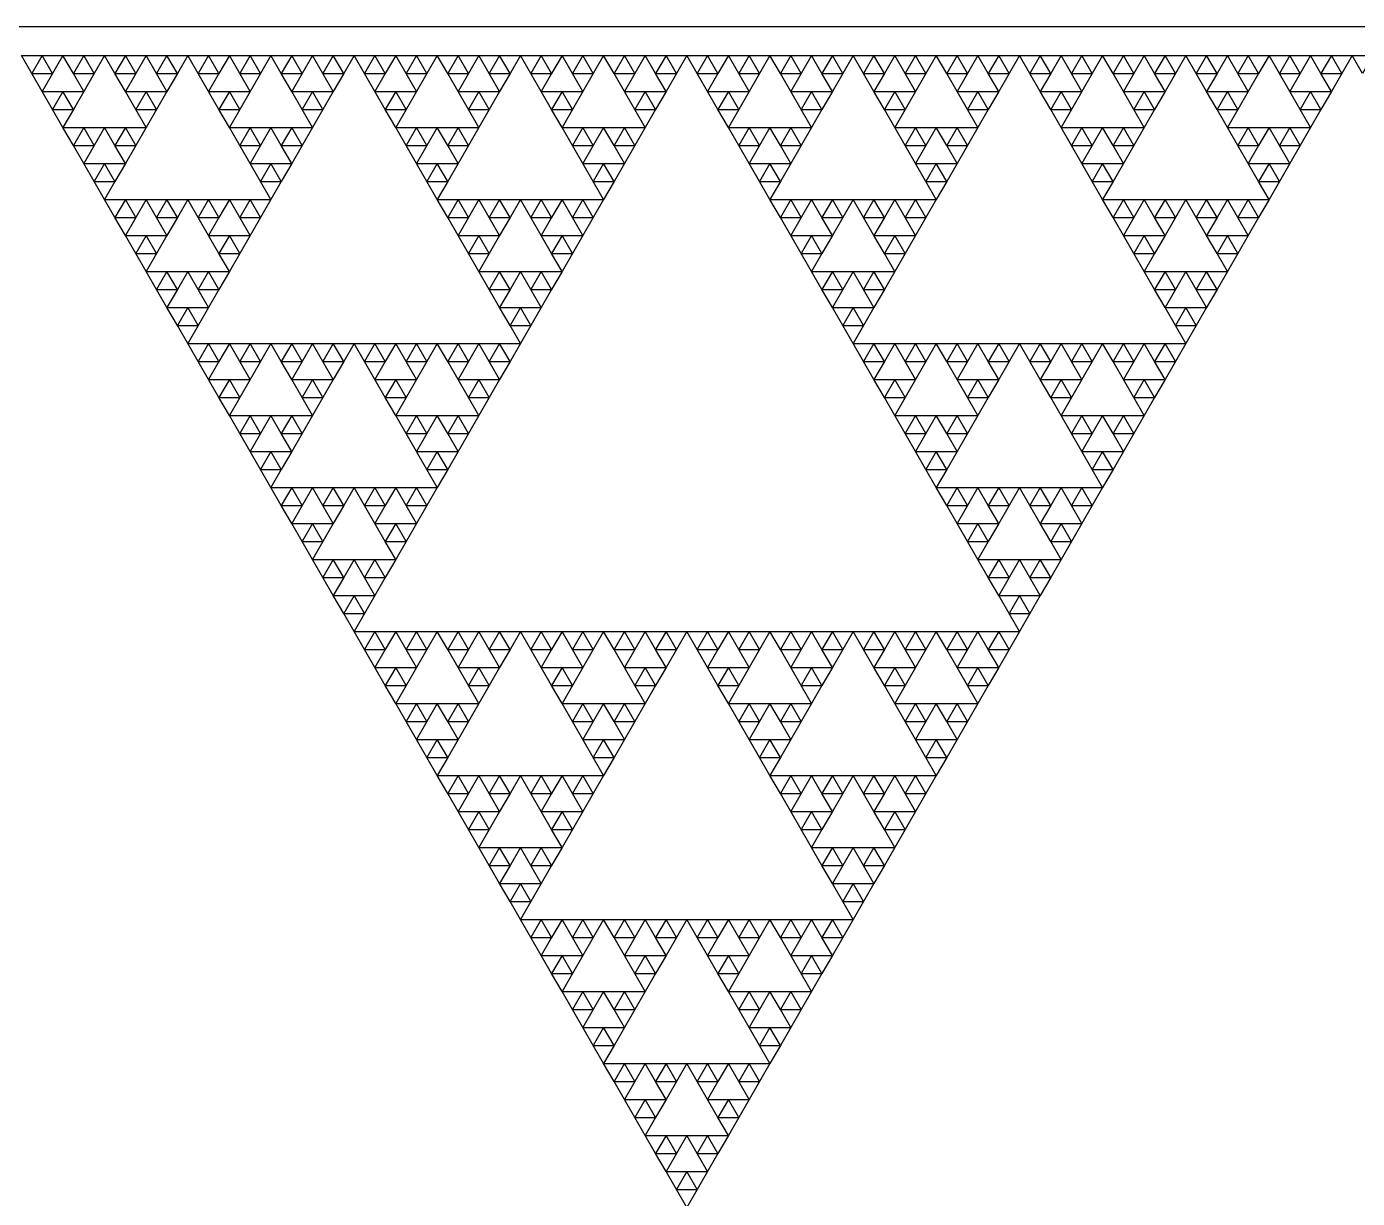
# Model space of a CAD drawing. Extents: x 0 to 1120, y 627 to 1597.
# Drawn here: x 837.9 to 976.6, y 1474.8 to 1597 of the extents above; entities that cross this region are included whole.
import ezdxf

# ---------------------------------------------------------------- set-up
doc = ezdxf.new("R2010")
doc.units = 0
doc.layers.get('0').update_dxf_attribs({"linetype": 'CONTINUOUS'})

msp = doc.modelspace()

# ---------------------------------------------------------------- linework, layer by layer
at = {"color": 1}
msp.add_lwpolyline([(0, 1597), (1120, 1597), (560, 627.052)], close=True, dxfattribs=at)
at = {"color": 3}
for points in [[(837.402, 1594), (839.569, 1594), (838.486, 1592.123)], [(839.569, 1594), (841.736, 1594), (840.653, 1592.123)], [(841.736, 1594), (843.904, 1594), (842.82, 1592.123)], [(843.904, 1594), (846.071, 1594), (844.987, 1592.123)], [(846.071, 1594), (848.238, 1594), (847.154, 1592.123)], [(848.238, 1594), (850.405, 1594), (849.322, 1592.123)], [(850.405, 1594), (852.572, 1594), (851.489, 1592.123)], [(852.572, 1594), (854.74, 1594), (853.656, 1592.123)], [(854.74, 1594), (856.907, 1594), (855.823, 1592.123)], [(856.907, 1594), (859.074, 1594), (857.99, 1592.123)], [(859.074, 1594), (861.241, 1594), (860.158, 1592.123)], [(861.241, 1594), (863.408, 1594), (862.325, 1592.123)], [(863.408, 1594), (865.576, 1594), (864.492, 1592.123)], [(865.576, 1594), (867.743, 1594), (866.659, 1592.123)], [(867.743, 1594), (869.91, 1594), (868.826, 1592.123)], [(869.91, 1594), (872.077, 1594), (870.994, 1592.123)], [(872.077, 1594), (874.244, 1594), (873.161, 1592.123)], [(874.244, 1594), (876.412, 1594), (875.328, 1592.123)], [(876.412, 1594), (878.579, 1594), (877.495, 1592.123)], [(878.579, 1594), (880.746, 1594), (879.662, 1592.123)], [(880.746, 1594), (882.913, 1594), (881.83, 1592.123)], [(882.913, 1594), (885.08, 1594), (883.997, 1592.123)], [(885.08, 1594), (887.248, 1594), (886.164, 1592.123)], [(887.248, 1594), (889.415, 1594), (888.331, 1592.123)], [(889.415, 1594), (891.582, 1594), (890.498, 1592.123)], [(891.582, 1594), (893.749, 1594), (892.666, 1592.123)], [(893.749, 1594), (895.916, 1594), (894.833, 1592.123)], [(895.916, 1594), (898.084, 1594), (897, 1592.123)], [(898.084, 1594), (900.251, 1594), (899.167, 1592.123)], [(900.251, 1594), (902.418, 1594), (901.334, 1592.123)], [(902.418, 1594), (904.585, 1594), (903.502, 1592.123)], [(904.585, 1594), (906.752, 1594), (905.669, 1592.123)], [(906.752, 1594), (908.92, 1594), (907.836, 1592.123)], [(908.92, 1594), (911.087, 1594), (910.003, 1592.123)], [(911.087, 1594), (913.254, 1594), (912.17, 1592.123)], [(913.254, 1594), (915.421, 1594), (914.338, 1592.123)], [(915.421, 1594), (917.588, 1594), (916.505, 1592.123)], [(917.588, 1594), (919.756, 1594), (918.672, 1592.123)], [(919.756, 1594), (921.923, 1594), (920.839, 1592.123)], [(921.923, 1594), (924.09, 1594), (923.006, 1592.123)], [(924.09, 1594), (926.257, 1594), (925.174, 1592.123)], [(926.257, 1594), (928.424, 1594), (927.341, 1592.123)], [(928.424, 1594), (930.592, 1594), (929.508, 1592.123)], [(930.592, 1594), (932.759, 1594), (931.675, 1592.123)], [(932.759, 1594), (934.926, 1594), (933.842, 1592.123)], [(934.926, 1594), (937.093, 1594), (936.01, 1592.123)], [(937.093, 1594), (939.26, 1594), (938.177, 1592.123)], [(939.26, 1594), (941.428, 1594), (940.344, 1592.123)], [(941.428, 1594), (943.595, 1594), (942.511, 1592.123)], [(943.595, 1594), (945.762, 1594), (944.678, 1592.123)], [(945.762, 1594), (947.929, 1594), (946.846, 1592.123)], [(947.929, 1594), (950.096, 1594), (949.013, 1592.123)], [(950.096, 1594), (952.264, 1594), (951.18, 1592.123)], [(952.264, 1594), (954.431, 1594), (953.347, 1592.123)], [(954.431, 1594), (956.598, 1594), (955.514, 1592.123)], [(956.598, 1594), (958.765, 1594), (957.682, 1592.123)], [(958.765, 1594), (960.932, 1594), (959.849, 1592.123)], [(960.932, 1594), (963.1, 1594), (962.016, 1592.123)], [(963.1, 1594), (965.267, 1594), (964.183, 1592.123)], [(965.267, 1594), (967.434, 1594), (966.35, 1592.123)], [(967.434, 1594), (969.601, 1594), (968.518, 1592.123)], [(969.601, 1594), (971.768, 1594), (970.685, 1592.123)], [(971.768, 1594), (973.936, 1594), (972.852, 1592.123)], [(973.936, 1594), (976.103, 1594), (975.019, 1592.123)], [(976.103, 1594), (978.27, 1594), (977.186, 1592.123)], [(838.486, 1592.123), (840.653, 1592.123), (839.569, 1590.246)], [(842.82, 1592.123), (844.987, 1592.123), (843.904, 1590.246)], [(847.154, 1592.123), (849.322, 1592.123), (848.238, 1590.246)], [(851.489, 1592.123), (853.656, 1592.123), (852.572, 1590.246)], [(855.823, 1592.123), (857.99, 1592.123), (856.907, 1590.246)], [(860.158, 1592.123), (862.325, 1592.123), (861.241, 1590.246)], [(864.492, 1592.123), (866.659, 1592.123), (865.576, 1590.246)], [(868.826, 1592.123), (870.994, 1592.123), (869.91, 1590.246)], [(873.161, 1592.123), (875.328, 1592.123), (874.244, 1590.246)], [(877.495, 1592.123), (879.662, 1592.123), (878.579, 1590.246)], [(881.83, 1592.123), (883.997, 1592.123), (882.913, 1590.246)], [(886.164, 1592.123), (888.331, 1592.123), (887.248, 1590.246)], [(890.498, 1592.123), (892.666, 1592.123), (891.582, 1590.246)], [(894.833, 1592.123), (897, 1592.123), (895.916, 1590.246)], [(899.167, 1592.123), (901.334, 1592.123), (900.251, 1590.246)], [(903.502, 1592.123), (905.669, 1592.123), (904.585, 1590.246)], [(907.836, 1592.123), (910.003, 1592.123), (908.92, 1590.246)], [(912.17, 1592.123), (914.338, 1592.123), (913.254, 1590.246)], [(916.505, 1592.123), (918.672, 1592.123), (917.588, 1590.246)], [(920.839, 1592.123), (923.006, 1592.123), (921.923, 1590.246)], [(925.174, 1592.123), (927.341, 1592.123), (926.257, 1590.246)], [(929.508, 1592.123), (931.675, 1592.123), (930.592, 1590.246)], [(933.842, 1592.123), (936.01, 1592.123), (934.926, 1590.246)], [(938.177, 1592.123), (940.344, 1592.123), (939.26, 1590.246)], [(942.511, 1592.123), (944.678, 1592.123), (943.595, 1590.246)], [(946.846, 1592.123), (949.013, 1592.123), (947.929, 1590.246)], [(951.18, 1592.123), (953.347, 1592.123), (952.264, 1590.246)], [(955.514, 1592.123), (957.682, 1592.123), (956.598, 1590.246)], [(959.849, 1592.123), (962.016, 1592.123), (960.932, 1590.246)], [(964.183, 1592.123), (966.35, 1592.123), (965.267, 1590.246)], [(968.518, 1592.123), (970.685, 1592.123), (969.601, 1590.246)], [(972.852, 1592.123), (975.019, 1592.123), (973.936, 1590.246)], [(839.569, 1590.246), (841.736, 1590.246), (840.653, 1588.369)], [(841.736, 1590.246), (843.904, 1590.246), (842.82, 1588.369)], [(848.238, 1590.246), (850.405, 1590.246), (849.322, 1588.369)], [(850.405, 1590.246), (852.572, 1590.246), (851.489, 1588.369)], [(856.907, 1590.246), (859.074, 1590.246), (857.99, 1588.369)], [(859.074, 1590.246), (861.241, 1590.246), (860.158, 1588.369)], [(865.576, 1590.246), (867.743, 1590.246), (866.659, 1588.369)], [(867.743, 1590.246), (869.91, 1590.246), (868.826, 1588.369)], [(874.244, 1590.246), (876.412, 1590.246), (875.328, 1588.369)], [(876.412, 1590.246), (878.579, 1590.246), (877.495, 1588.369)], [(882.913, 1590.246), (885.08, 1590.246), (883.997, 1588.369)], [(885.08, 1590.246), (887.248, 1590.246), (886.164, 1588.369)], [(891.582, 1590.246), (893.749, 1590.246), (892.666, 1588.369)], [(893.749, 1590.246), (895.916, 1590.246), (894.833, 1588.369)], [(900.251, 1590.246), (902.418, 1590.246), (901.334, 1588.369)], [(902.418, 1590.246), (904.585, 1590.246), (903.502, 1588.369)], [(908.92, 1590.246), (911.087, 1590.246), (910.003, 1588.369)], [(911.087, 1590.246), (913.254, 1590.246), (912.17, 1588.369)], [(917.588, 1590.246), (919.756, 1590.246), (918.672, 1588.369)], [(919.756, 1590.246), (921.923, 1590.246), (920.839, 1588.369)], [(926.257, 1590.246), (928.424, 1590.246), (927.341, 1588.369)], [(928.424, 1590.246), (930.592, 1590.246), (929.508, 1588.369)], [(934.926, 1590.246), (937.093, 1590.246), (936.01, 1588.369)], [(937.093, 1590.246), (939.26, 1590.246), (938.177, 1588.369)], [(943.595, 1590.246), (945.762, 1590.246), (944.678, 1588.369)], [(945.762, 1590.246), (947.929, 1590.246), (946.846, 1588.369)], [(952.264, 1590.246), (954.431, 1590.246), (953.347, 1588.369)], [(954.431, 1590.246), (956.598, 1590.246), (955.514, 1588.369)], [(960.932, 1590.246), (963.1, 1590.246), (962.016, 1588.369)], [(963.1, 1590.246), (965.267, 1590.246), (964.183, 1588.369)], [(969.601, 1590.246), (971.768, 1590.246), (970.685, 1588.369)], [(971.768, 1590.246), (973.936, 1590.246), (972.852, 1588.369)], [(840.653, 1588.369), (842.82, 1588.369), (841.736, 1586.493)], [(849.322, 1588.369), (851.489, 1588.369), (850.405, 1586.493)], [(857.99, 1588.369), (860.158, 1588.369), (859.074, 1586.493)], [(866.659, 1588.369), (868.826, 1588.369), (867.743, 1586.493)], [(875.328, 1588.369), (877.495, 1588.369), (876.412, 1586.493)], [(883.997, 1588.369), (886.164, 1588.369), (885.08, 1586.493)], [(892.666, 1588.369), (894.833, 1588.369), (893.749, 1586.493)], [(901.334, 1588.369), (903.502, 1588.369), (902.418, 1586.493)], [(910.003, 1588.369), (912.17, 1588.369), (911.087, 1586.493)], [(918.672, 1588.369), (920.839, 1588.369), (919.756, 1586.493)], [(927.341, 1588.369), (929.508, 1588.369), (928.424, 1586.493)], [(936.01, 1588.369), (938.177, 1588.369), (937.093, 1586.493)], [(944.678, 1588.369), (946.846, 1588.369), (945.762, 1586.493)], [(953.347, 1588.369), (955.514, 1588.369), (954.431, 1586.493)], [(962.016, 1588.369), (964.183, 1588.369), (963.1, 1586.493)], [(970.685, 1588.369), (972.852, 1588.369), (971.768, 1586.493)], [(841.736, 1586.493), (843.904, 1586.493), (842.82, 1584.616)], [(843.904, 1586.493), (846.071, 1586.493), (844.987, 1584.616)], [(846.071, 1586.493), (848.238, 1586.493), (847.154, 1584.616)], [(848.238, 1586.493), (850.405, 1586.493), (849.322, 1584.616)], [(859.074, 1586.493), (861.241, 1586.493), (860.158, 1584.616)], [(861.241, 1586.493), (863.408, 1586.493), (862.325, 1584.616)], [(863.408, 1586.493), (865.576, 1586.493), (864.492, 1584.616)], [(865.576, 1586.493), (867.743, 1586.493), (866.659, 1584.616)], [(876.412, 1586.493), (878.579, 1586.493), (877.495, 1584.616)], [(878.579, 1586.493), (880.746, 1586.493), (879.662, 1584.616)], [(880.746, 1586.493), (882.913, 1586.493), (881.83, 1584.616)], [(882.913, 1586.493), (885.08, 1586.493), (883.997, 1584.616)], [(893.749, 1586.493), (895.916, 1586.493), (894.833, 1584.616)], [(895.916, 1586.493), (898.084, 1586.493), (897, 1584.616)], [(898.084, 1586.493), (900.251, 1586.493), (899.167, 1584.616)], [(900.251, 1586.493), (902.418, 1586.493), (901.334, 1584.616)], [(911.087, 1586.493), (913.254, 1586.493), (912.17, 1584.616)], [(913.254, 1586.493), (915.421, 1586.493), (914.338, 1584.616)], [(915.421, 1586.493), (917.588, 1586.493), (916.505, 1584.616)], [(917.588, 1586.493), (919.756, 1586.493), (918.672, 1584.616)], [(928.424, 1586.493), (930.592, 1586.493), (929.508, 1584.616)], [(930.592, 1586.493), (932.759, 1586.493), (931.675, 1584.616)], [(932.759, 1586.493), (934.926, 1586.493), (933.842, 1584.616)], [(934.926, 1586.493), (937.093, 1586.493), (936.01, 1584.616)], [(945.762, 1586.493), (947.929, 1586.493), (946.846, 1584.616)], [(947.929, 1586.493), (950.096, 1586.493), (949.013, 1584.616)], [(950.096, 1586.493), (952.264, 1586.493), (951.18, 1584.616)], [(952.264, 1586.493), (954.431, 1586.493), (953.347, 1584.616)], [(963.1, 1586.493), (965.267, 1586.493), (964.183, 1584.616)], [(965.267, 1586.493), (967.434, 1586.493), (966.35, 1584.616)], [(967.434, 1586.493), (969.601, 1586.493), (968.518, 1584.616)], [(969.601, 1586.493), (971.768, 1586.493), (970.685, 1584.616)], [(842.82, 1584.616), (844.987, 1584.616), (843.904, 1582.739)], [(847.154, 1584.616), (849.322, 1584.616), (848.238, 1582.739)], [(860.158, 1584.616), (862.325, 1584.616), (861.241, 1582.739)], [(864.492, 1584.616), (866.659, 1584.616), (865.576, 1582.739)], [(877.495, 1584.616), (879.662, 1584.616), (878.579, 1582.739)], [(881.83, 1584.616), (883.997, 1584.616), (882.913, 1582.739)], [(894.833, 1584.616), (897, 1584.616), (895.916, 1582.739)], [(899.167, 1584.616), (901.334, 1584.616), (900.251, 1582.739)], [(912.17, 1584.616), (914.338, 1584.616), (913.254, 1582.739)], [(916.505, 1584.616), (918.672, 1584.616), (917.588, 1582.739)], [(929.508, 1584.616), (931.675, 1584.616), (930.592, 1582.739)], [(933.842, 1584.616), (936.01, 1584.616), (934.926, 1582.739)], [(946.846, 1584.616), (949.013, 1584.616), (947.929, 1582.739)], [(951.18, 1584.616), (953.347, 1584.616), (952.264, 1582.739)], [(964.183, 1584.616), (966.35, 1584.616), (965.267, 1582.739)], [(968.518, 1584.616), (970.685, 1584.616), (969.601, 1582.739)], [(843.904, 1582.739), (846.071, 1582.739), (844.987, 1580.862)], [(846.071, 1582.739), (848.238, 1582.739), (847.154, 1580.862)], [(861.241, 1582.739), (863.408, 1582.739), (862.325, 1580.862)], [(863.408, 1582.739), (865.576, 1582.739), (864.492, 1580.862)], [(878.579, 1582.739), (880.746, 1582.739), (879.662, 1580.862)], [(880.746, 1582.739), (882.913, 1582.739), (881.83, 1580.862)], [(895.916, 1582.739), (898.084, 1582.739), (897, 1580.862)], [(898.084, 1582.739), (900.251, 1582.739), (899.167, 1580.862)], [(913.254, 1582.739), (915.421, 1582.739), (914.338, 1580.862)], [(915.421, 1582.739), (917.588, 1582.739), (916.505, 1580.862)], [(930.592, 1582.739), (932.759, 1582.739), (931.675, 1580.862)], [(932.759, 1582.739), (934.926, 1582.739), (933.842, 1580.862)], [(947.929, 1582.739), (950.096, 1582.739), (949.013, 1580.862)], [(950.096, 1582.739), (952.264, 1582.739), (951.18, 1580.862)], [(965.267, 1582.739), (967.434, 1582.739), (966.35, 1580.862)], [(967.434, 1582.739), (969.601, 1582.739), (968.518, 1580.862)], [(844.987, 1580.862), (847.154, 1580.862), (846.071, 1578.985)], [(862.325, 1580.862), (864.492, 1580.862), (863.408, 1578.985)], [(879.662, 1580.862), (881.83, 1580.862), (880.746, 1578.985)], [(897, 1580.862), (899.167, 1580.862), (898.084, 1578.985)], [(914.338, 1580.862), (916.505, 1580.862), (915.421, 1578.985)], [(931.675, 1580.862), (933.842, 1580.862), (932.759, 1578.985)], [(949.013, 1580.862), (951.18, 1580.862), (950.096, 1578.985)], [(966.35, 1580.862), (968.518, 1580.862), (967.434, 1578.985)], [(846.071, 1578.985), (848.238, 1578.985), (847.154, 1577.108)], [(848.238, 1578.985), (850.405, 1578.985), (849.322, 1577.108)], [(850.405, 1578.985), (852.572, 1578.985), (851.489, 1577.108)], [(852.572, 1578.985), (854.74, 1578.985), (853.656, 1577.108)], [(854.74, 1578.985), (856.907, 1578.985), (855.823, 1577.108)], [(856.907, 1578.985), (859.074, 1578.985), (857.99, 1577.108)], [(859.074, 1578.985), (861.241, 1578.985), (860.158, 1577.108)], [(861.241, 1578.985), (863.408, 1578.985), (862.325, 1577.108)], [(880.746, 1578.985), (882.913, 1578.985), (881.83, 1577.108)], [(882.913, 1578.985), (885.08, 1578.985), (883.997, 1577.108)], [(885.08, 1578.985), (887.248, 1578.985), (886.164, 1577.108)], [(887.248, 1578.985), (889.415, 1578.985), (888.331, 1577.108)], [(889.415, 1578.985), (891.582, 1578.985), (890.498, 1577.108)], [(891.582, 1578.985), (893.749, 1578.985), (892.666, 1577.108)], [(893.749, 1578.985), (895.916, 1578.985), (894.833, 1577.108)], [(895.916, 1578.985), (898.084, 1578.985), (897, 1577.108)], [(915.421, 1578.985), (917.588, 1578.985), (916.505, 1577.108)], [(917.588, 1578.985), (919.756, 1578.985), (918.672, 1577.108)], [(919.756, 1578.985), (921.923, 1578.985), (920.839, 1577.108)], [(921.923, 1578.985), (924.09, 1578.985), (923.006, 1577.108)], [(924.09, 1578.985), (926.257, 1578.985), (925.174, 1577.108)], [(926.257, 1578.985), (928.424, 1578.985), (927.341, 1577.108)], [(928.424, 1578.985), (930.592, 1578.985), (929.508, 1577.108)], [(930.592, 1578.985), (932.759, 1578.985), (931.675, 1577.108)], [(950.096, 1578.985), (952.264, 1578.985), (951.18, 1577.108)], [(952.264, 1578.985), (954.431, 1578.985), (953.347, 1577.108)], [(954.431, 1578.985), (956.598, 1578.985), (955.514, 1577.108)], [(956.598, 1578.985), (958.765, 1578.985), (957.682, 1577.108)], [(958.765, 1578.985), (960.932, 1578.985), (959.849, 1577.108)], [(960.932, 1578.985), (963.1, 1578.985), (962.016, 1577.108)], [(963.1, 1578.985), (965.267, 1578.985), (964.183, 1577.108)], [(965.267, 1578.985), (967.434, 1578.985), (966.35, 1577.108)], [(847.154, 1577.108), (849.322, 1577.108), (848.238, 1575.231)], [(851.489, 1577.108), (853.656, 1577.108), (852.572, 1575.231)], [(855.823, 1577.108), (857.99, 1577.108), (856.907, 1575.231)], [(860.158, 1577.108), (862.325, 1577.108), (861.241, 1575.231)], [(881.83, 1577.108), (883.997, 1577.108), (882.913, 1575.231)], [(886.164, 1577.108), (888.331, 1577.108), (887.248, 1575.231)], [(890.498, 1577.108), (892.666, 1577.108), (891.582, 1575.231)], [(894.833, 1577.108), (897, 1577.108), (895.916, 1575.231)], [(916.505, 1577.108), (918.672, 1577.108), (917.588, 1575.231)], [(920.839, 1577.108), (923.006, 1577.108), (921.923, 1575.231)], [(925.174, 1577.108), (927.341, 1577.108), (926.257, 1575.231)], [(929.508, 1577.108), (931.675, 1577.108), (930.592, 1575.231)], [(951.18, 1577.108), (953.347, 1577.108), (952.264, 1575.231)], [(955.514, 1577.108), (957.682, 1577.108), (956.598, 1575.231)], [(959.849, 1577.108), (962.016, 1577.108), (960.932, 1575.231)], [(964.183, 1577.108), (966.35, 1577.108), (965.267, 1575.231)], [(848.238, 1575.231), (850.405, 1575.231), (849.322, 1573.355)], [(850.405, 1575.231), (852.572, 1575.231), (851.489, 1573.355)], [(856.907, 1575.231), (859.074, 1575.231), (857.99, 1573.355)], [(859.074, 1575.231), (861.241, 1575.231), (860.158, 1573.355)], [(882.913, 1575.231), (885.08, 1575.231), (883.997, 1573.355)], [(885.08, 1575.231), (887.248, 1575.231), (886.164, 1573.355)], [(891.582, 1575.231), (893.749, 1575.231), (892.666, 1573.355)], [(893.749, 1575.231), (895.916, 1575.231), (894.833, 1573.355)], [(917.588, 1575.231), (919.756, 1575.231), (918.672, 1573.355)], [(919.756, 1575.231), (921.923, 1575.231), (920.839, 1573.355)], [(926.257, 1575.231), (928.424, 1575.231), (927.341, 1573.355)], [(928.424, 1575.231), (930.592, 1575.231), (929.508, 1573.355)], [(952.264, 1575.231), (954.431, 1575.231), (953.347, 1573.355)], [(954.431, 1575.231), (956.598, 1575.231), (955.514, 1573.355)], [(960.932, 1575.231), (963.1, 1575.231), (962.016, 1573.355)], [(963.1, 1575.231), (965.267, 1575.231), (964.183, 1573.355)], [(849.322, 1573.355), (851.489, 1573.355), (850.405, 1571.478)], [(857.99, 1573.355), (860.158, 1573.355), (859.074, 1571.478)], [(883.997, 1573.355), (886.164, 1573.355), (885.08, 1571.478)], [(892.666, 1573.355), (894.833, 1573.355), (893.749, 1571.478)], [(918.672, 1573.355), (920.839, 1573.355), (919.756, 1571.478)], [(927.341, 1573.355), (929.508, 1573.355), (928.424, 1571.478)], [(953.347, 1573.355), (955.514, 1573.355), (954.431, 1571.478)], [(962.016, 1573.355), (964.183, 1573.355), (963.1, 1571.478)], [(850.405, 1571.478), (852.572, 1571.478), (851.489, 1569.601)], [(852.572, 1571.478), (854.74, 1571.478), (853.656, 1569.601)], [(854.74, 1571.478), (856.907, 1571.478), (855.823, 1569.601)], [(856.907, 1571.478), (859.074, 1571.478), (857.99, 1569.601)], [(885.08, 1571.478), (887.248, 1571.478), (886.164, 1569.601)], [(887.248, 1571.478), (889.415, 1571.478), (888.331, 1569.601)], [(889.415, 1571.478), (891.582, 1571.478), (890.498, 1569.601)], [(891.582, 1571.478), (893.749, 1571.478), (892.666, 1569.601)], [(919.756, 1571.478), (921.923, 1571.478), (920.839, 1569.601)], [(921.923, 1571.478), (924.09, 1571.478), (923.006, 1569.601)], [(924.09, 1571.478), (926.257, 1571.478), (925.174, 1569.601)], [(926.257, 1571.478), (928.424, 1571.478), (927.341, 1569.601)], [(954.431, 1571.478), (956.598, 1571.478), (955.514, 1569.601)], [(956.598, 1571.478), (958.765, 1571.478), (957.682, 1569.601)], [(958.765, 1571.478), (960.932, 1571.478), (959.849, 1569.601)], [(960.932, 1571.478), (963.1, 1571.478), (962.016, 1569.601)], [(851.489, 1569.601), (853.656, 1569.601), (852.572, 1567.724)], [(855.823, 1569.601), (857.99, 1569.601), (856.907, 1567.724)], [(886.164, 1569.601), (888.331, 1569.601), (887.248, 1567.724)], [(890.498, 1569.601), (892.666, 1569.601), (891.582, 1567.724)], [(920.839, 1569.601), (923.006, 1569.601), (921.923, 1567.724)], [(925.174, 1569.601), (927.341, 1569.601), (926.257, 1567.724)], [(955.514, 1569.601), (957.682, 1569.601), (956.598, 1567.724)], [(959.849, 1569.601), (962.016, 1569.601), (960.932, 1567.724)], [(852.572, 1567.724), (854.74, 1567.724), (853.656, 1565.847)], [(854.74, 1567.724), (856.907, 1567.724), (855.823, 1565.847)], [(887.248, 1567.724), (889.415, 1567.724), (888.331, 1565.847)], [(889.415, 1567.724), (891.582, 1567.724), (890.498, 1565.847)], [(921.923, 1567.724), (924.09, 1567.724), (923.006, 1565.847)], [(924.09, 1567.724), (926.257, 1567.724), (925.174, 1565.847)], [(956.598, 1567.724), (958.765, 1567.724), (957.682, 1565.847)], [(958.765, 1567.724), (960.932, 1567.724), (959.849, 1565.847)], [(853.656, 1565.847), (855.823, 1565.847), (854.74, 1563.97)], [(888.331, 1565.847), (890.498, 1565.847), (889.415, 1563.97)], [(923.006, 1565.847), (925.174, 1565.847), (924.09, 1563.97)], [(957.682, 1565.847), (959.849, 1565.847), (958.765, 1563.97)], [(854.74, 1563.97), (856.907, 1563.97), (855.823, 1562.094)], [(856.907, 1563.97), (859.074, 1563.97), (857.99, 1562.094)], [(859.074, 1563.97), (861.241, 1563.97), (860.158, 1562.094)], [(861.241, 1563.97), (863.408, 1563.97), (862.325, 1562.094)], [(863.408, 1563.97), (865.576, 1563.97), (864.492, 1562.094)], [(865.576, 1563.97), (867.743, 1563.97), (866.659, 1562.094)], [(867.743, 1563.97), (869.91, 1563.97), (868.826, 1562.094)], [(869.91, 1563.97), (872.077, 1563.97), (870.994, 1562.094)], [(872.077, 1563.97), (874.244, 1563.97), (873.161, 1562.094)], [(874.244, 1563.97), (876.412, 1563.97), (875.328, 1562.094)], [(876.412, 1563.97), (878.579, 1563.97), (877.495, 1562.094)], [(878.579, 1563.97), (880.746, 1563.97), (879.662, 1562.094)], [(880.746, 1563.97), (882.913, 1563.97), (881.83, 1562.094)], [(882.913, 1563.97), (885.08, 1563.97), (883.997, 1562.094)], [(885.08, 1563.97), (887.248, 1563.97), (886.164, 1562.094)], [(887.248, 1563.97), (889.415, 1563.97), (888.331, 1562.094)], [(924.09, 1563.97), (926.257, 1563.97), (925.174, 1562.094)], [(926.257, 1563.97), (928.424, 1563.97), (927.341, 1562.094)], [(928.424, 1563.97), (930.592, 1563.97), (929.508, 1562.094)], [(930.592, 1563.97), (932.759, 1563.97), (931.675, 1562.094)], [(932.759, 1563.97), (934.926, 1563.97), (933.842, 1562.094)], [(934.926, 1563.97), (937.093, 1563.97), (936.01, 1562.094)], [(937.093, 1563.97), (939.26, 1563.97), (938.177, 1562.094)], [(939.26, 1563.97), (941.428, 1563.97), (940.344, 1562.094)], [(941.428, 1563.97), (943.595, 1563.97), (942.511, 1562.094)], [(943.595, 1563.97), (945.762, 1563.97), (944.678, 1562.094)], [(945.762, 1563.97), (947.929, 1563.97), (946.846, 1562.094)], [(947.929, 1563.97), (950.096, 1563.97), (949.013, 1562.094)], [(950.096, 1563.97), (952.264, 1563.97), (951.18, 1562.094)], [(952.264, 1563.97), (954.431, 1563.97), (953.347, 1562.094)], [(954.431, 1563.97), (956.598, 1563.97), (955.514, 1562.094)], [(956.598, 1563.97), (958.765, 1563.97), (957.682, 1562.094)], [(855.823, 1562.094), (857.99, 1562.094), (856.907, 1560.217)], [(860.158, 1562.094), (862.325, 1562.094), (861.241, 1560.217)], [(864.492, 1562.094), (866.659, 1562.094), (865.576, 1560.217)], [(868.826, 1562.094), (870.994, 1562.094), (869.91, 1560.217)], [(873.161, 1562.094), (875.328, 1562.094), (874.244, 1560.217)], [(877.495, 1562.094), (879.662, 1562.094), (878.579, 1560.217)], [(881.83, 1562.094), (883.997, 1562.094), (882.913, 1560.217)], [(886.164, 1562.094), (888.331, 1562.094), (887.248, 1560.217)], [(925.174, 1562.094), (927.341, 1562.094), (926.257, 1560.217)], [(929.508, 1562.094), (931.675, 1562.094), (930.592, 1560.217)], [(933.842, 1562.094), (936.01, 1562.094), (934.926, 1560.217)], [(938.177, 1562.094), (940.344, 1562.094), (939.26, 1560.217)], [(942.511, 1562.094), (944.678, 1562.094), (943.595, 1560.217)], [(946.846, 1562.094), (949.013, 1562.094), (947.929, 1560.217)], [(951.18, 1562.094), (953.347, 1562.094), (952.264, 1560.217)], [(955.514, 1562.094), (957.682, 1562.094), (956.598, 1560.217)], [(856.907, 1560.217), (859.074, 1560.217), (857.99, 1558.34)], [(859.074, 1560.217), (861.241, 1560.217), (860.158, 1558.34)], [(865.576, 1560.217), (867.743, 1560.217), (866.659, 1558.34)], [(867.743, 1560.217), (869.91, 1560.217), (868.826, 1558.34)], [(874.244, 1560.217), (876.412, 1560.217), (875.328, 1558.34)], [(876.412, 1560.217), (878.579, 1560.217), (877.495, 1558.34)], [(882.913, 1560.217), (885.08, 1560.217), (883.997, 1558.34)], [(885.08, 1560.217), (887.248, 1560.217), (886.164, 1558.34)], [(926.257, 1560.217), (928.424, 1560.217), (927.341, 1558.34)], [(928.424, 1560.217), (930.592, 1560.217), (929.508, 1558.34)], [(934.926, 1560.217), (937.093, 1560.217), (936.01, 1558.34)], [(937.093, 1560.217), (939.26, 1560.217), (938.177, 1558.34)], [(943.595, 1560.217), (945.762, 1560.217), (944.678, 1558.34)], [(945.762, 1560.217), (947.929, 1560.217), (946.846, 1558.34)], [(952.264, 1560.217), (954.431, 1560.217), (953.347, 1558.34)], [(954.431, 1560.217), (956.598, 1560.217), (955.514, 1558.34)], [(857.99, 1558.34), (860.158, 1558.34), (859.074, 1556.463)], [(866.659, 1558.34), (868.826, 1558.34), (867.743, 1556.463)], [(875.328, 1558.34), (877.495, 1558.34), (876.412, 1556.463)], [(883.997, 1558.34), (886.164, 1558.34), (885.08, 1556.463)], [(927.341, 1558.34), (929.508, 1558.34), (928.424, 1556.463)], [(936.01, 1558.34), (938.177, 1558.34), (937.093, 1556.463)], [(944.678, 1558.34), (946.846, 1558.34), (945.762, 1556.463)], [(953.347, 1558.34), (955.514, 1558.34), (954.431, 1556.463)], [(859.074, 1556.463), (861.241, 1556.463), (860.158, 1554.586)], [(861.241, 1556.463), (863.408, 1556.463), (862.325, 1554.586)], [(863.408, 1556.463), (865.576, 1556.463), (864.492, 1554.586)], [(865.576, 1556.463), (867.743, 1556.463), (866.659, 1554.586)], [(876.412, 1556.463), (878.579, 1556.463), (877.495, 1554.586)], [(878.579, 1556.463), (880.746, 1556.463), (879.662, 1554.586)], [(880.746, 1556.463), (882.913, 1556.463), (881.83, 1554.586)], [(882.913, 1556.463), (885.08, 1556.463), (883.997, 1554.586)], [(928.424, 1556.463), (930.592, 1556.463), (929.508, 1554.586)], [(930.592, 1556.463), (932.759, 1556.463), (931.675, 1554.586)], [(932.759, 1556.463), (934.926, 1556.463), (933.842, 1554.586)], [(934.926, 1556.463), (937.093, 1556.463), (936.01, 1554.586)], [(945.762, 1556.463), (947.929, 1556.463), (946.846, 1554.586)], [(947.929, 1556.463), (950.096, 1556.463), (949.013, 1554.586)], [(950.096, 1556.463), (952.264, 1556.463), (951.18, 1554.586)], [(952.264, 1556.463), (954.431, 1556.463), (953.347, 1554.586)], [(860.158, 1554.586), (862.325, 1554.586), (861.241, 1552.709)], [(864.492, 1554.586), (866.659, 1554.586), (865.576, 1552.709)], [(877.495, 1554.586), (879.662, 1554.586), (878.579, 1552.709)], [(881.83, 1554.586), (883.997, 1554.586), (882.913, 1552.709)], [(929.508, 1554.586), (931.675, 1554.586), (930.592, 1552.709)], [(933.842, 1554.586), (936.01, 1554.586), (934.926, 1552.709)], [(946.846, 1554.586), (949.013, 1554.586), (947.929, 1552.709)], [(951.18, 1554.586), (953.347, 1554.586), (952.264, 1552.709)], [(861.241, 1552.709), (863.408, 1552.709), (862.325, 1550.832)], [(863.408, 1552.709), (865.576, 1552.709), (864.492, 1550.832)], [(878.579, 1552.709), (880.746, 1552.709), (879.662, 1550.832)], [(880.746, 1552.709), (882.913, 1552.709), (881.83, 1550.832)], [(930.592, 1552.709), (932.759, 1552.709), (931.675, 1550.832)], [(932.759, 1552.709), (934.926, 1552.709), (933.842, 1550.832)], [(947.929, 1552.709), (950.096, 1552.709), (949.013, 1550.832)], [(950.096, 1552.709), (952.264, 1552.709), (951.18, 1550.832)], [(862.325, 1550.832), (864.492, 1550.832), (863.408, 1548.956)], [(879.662, 1550.832), (881.83, 1550.832), (880.746, 1548.956)], [(931.675, 1550.832), (933.842, 1550.832), (932.759, 1548.956)], [(949.013, 1550.832), (951.18, 1550.832), (950.096, 1548.956)], [(863.408, 1548.956), (865.576, 1548.956), (864.492, 1547.079)], [(865.576, 1548.956), (867.743, 1548.956), (866.659, 1547.079)], [(867.743, 1548.956), (869.91, 1548.956), (868.826, 1547.079)], [(869.91, 1548.956), (872.077, 1548.956), (870.994, 1547.079)], [(872.077, 1548.956), (874.244, 1548.956), (873.161, 1547.079)], [(874.244, 1548.956), (876.412, 1548.956), (875.328, 1547.079)], [(876.412, 1548.956), (878.579, 1548.956), (877.495, 1547.079)], [(878.579, 1548.956), (880.746, 1548.956), (879.662, 1547.079)], [(932.759, 1548.956), (934.926, 1548.956), (933.842, 1547.079)], [(934.926, 1548.956), (937.093, 1548.956), (936.01, 1547.079)], [(937.093, 1548.956), (939.26, 1548.956), (938.177, 1547.079)], [(939.26, 1548.956), (941.428, 1548.956), (940.344, 1547.079)], [(941.428, 1548.956), (943.595, 1548.956), (942.511, 1547.079)], [(943.595, 1548.956), (945.762, 1548.956), (944.678, 1547.079)], [(945.762, 1548.956), (947.929, 1548.956), (946.846, 1547.079)], [(947.929, 1548.956), (950.096, 1548.956), (949.013, 1547.079)], [(864.492, 1547.079), (866.659, 1547.079), (865.576, 1545.202)], [(868.826, 1547.079), (870.994, 1547.079), (869.91, 1545.202)], [(873.161, 1547.079), (875.328, 1547.079), (874.244, 1545.202)], [(877.495, 1547.079), (879.662, 1547.079), (878.579, 1545.202)], [(933.842, 1547.079), (936.01, 1547.079), (934.926, 1545.202)], [(938.177, 1547.079), (940.344, 1547.079), (939.26, 1545.202)], [(942.511, 1547.079), (944.678, 1547.079), (943.595, 1545.202)], [(946.846, 1547.079), (949.013, 1547.079), (947.929, 1545.202)], [(865.576, 1545.202), (867.743, 1545.202), (866.659, 1543.325)], [(867.743, 1545.202), (869.91, 1545.202), (868.826, 1543.325)], [(874.244, 1545.202), (876.412, 1545.202), (875.328, 1543.325)], [(876.412, 1545.202), (878.579, 1545.202), (877.495, 1543.325)], [(934.926, 1545.202), (937.093, 1545.202), (936.01, 1543.325)], [(937.093, 1545.202), (939.26, 1545.202), (938.177, 1543.325)], [(943.595, 1545.202), (945.762, 1545.202), (944.678, 1543.325)], [(945.762, 1545.202), (947.929, 1545.202), (946.846, 1543.325)], [(866.659, 1543.325), (868.826, 1543.325), (867.743, 1541.448)], [(875.328, 1543.325), (877.495, 1543.325), (876.412, 1541.448)], [(936.01, 1543.325), (938.177, 1543.325), (937.093, 1541.448)], [(944.678, 1543.325), (946.846, 1543.325), (945.762, 1541.448)], [(867.743, 1541.448), (869.91, 1541.448), (868.826, 1539.571)], [(869.91, 1541.448), (872.077, 1541.448), (870.994, 1539.571)], [(872.077, 1541.448), (874.244, 1541.448), (873.161, 1539.571)], [(874.244, 1541.448), (876.412, 1541.448), (875.328, 1539.571)], [(937.093, 1541.448), (939.26, 1541.448), (938.177, 1539.571)], [(939.26, 1541.448), (941.428, 1541.448), (940.344, 1539.571)], [(941.428, 1541.448), (943.595, 1541.448), (942.511, 1539.571)], [(943.595, 1541.448), (945.762, 1541.448), (944.678, 1539.571)], [(868.826, 1539.571), (870.994, 1539.571), (869.91, 1537.694)], [(873.161, 1539.571), (875.328, 1539.571), (874.244, 1537.694)], [(938.177, 1539.571), (940.344, 1539.571), (939.26, 1537.694)], [(942.511, 1539.571), (944.678, 1539.571), (943.595, 1537.694)], [(869.91, 1537.694), (872.077, 1537.694), (870.994, 1535.818)], [(872.077, 1537.694), (874.244, 1537.694), (873.161, 1535.818)], [(939.26, 1537.694), (941.428, 1537.694), (940.344, 1535.818)], [(941.428, 1537.694), (943.595, 1537.694), (942.511, 1535.818)], [(870.994, 1535.818), (873.161, 1535.818), (872.077, 1533.941)], [(940.344, 1535.818), (942.511, 1535.818), (941.428, 1533.941)], [(872.077, 1533.941), (874.244, 1533.941), (873.161, 1532.064)], [(874.244, 1533.941), (876.412, 1533.941), (875.328, 1532.064)], [(876.412, 1533.941), (878.579, 1533.941), (877.495, 1532.064)], [(878.579, 1533.941), (880.746, 1533.941), (879.662, 1532.064)], [(880.746, 1533.941), (882.913, 1533.941), (881.83, 1532.064)], [(882.913, 1533.941), (885.08, 1533.941), (883.997, 1532.064)], [(885.08, 1533.941), (887.248, 1533.941), (886.164, 1532.064)], [(887.248, 1533.941), (889.415, 1533.941), (888.331, 1532.064)], [(889.415, 1533.941), (891.582, 1533.941), (890.498, 1532.064)], [(891.582, 1533.941), (893.749, 1533.941), (892.666, 1532.064)], [(893.749, 1533.941), (895.916, 1533.941), (894.833, 1532.064)], [(895.916, 1533.941), (898.084, 1533.941), (897, 1532.064)], [(898.084, 1533.941), (900.251, 1533.941), (899.167, 1532.064)], [(900.251, 1533.941), (902.418, 1533.941), (901.334, 1532.064)], [(902.418, 1533.941), (904.585, 1533.941), (903.502, 1532.064)], [(904.585, 1533.941), (906.752, 1533.941), (905.669, 1532.064)], [(906.752, 1533.941), (908.92, 1533.941), (907.836, 1532.064)], [(908.92, 1533.941), (911.087, 1533.941), (910.003, 1532.064)], [(911.087, 1533.941), (913.254, 1533.941), (912.17, 1532.064)], [(913.254, 1533.941), (915.421, 1533.941), (914.338, 1532.064)], [(915.421, 1533.941), (917.588, 1533.941), (916.505, 1532.064)], [(917.588, 1533.941), (919.756, 1533.941), (918.672, 1532.064)], [(919.756, 1533.941), (921.923, 1533.941), (920.839, 1532.064)], [(921.923, 1533.941), (924.09, 1533.941), (923.006, 1532.064)], [(924.09, 1533.941), (926.257, 1533.941), (925.174, 1532.064)], [(926.257, 1533.941), (928.424, 1533.941), (927.341, 1532.064)], [(928.424, 1533.941), (930.592, 1533.941), (929.508, 1532.064)], [(930.592, 1533.941), (932.759, 1533.941), (931.675, 1532.064)], [(932.759, 1533.941), (934.926, 1533.941), (933.842, 1532.064)], [(934.926, 1533.941), (937.093, 1533.941), (936.01, 1532.064)], [(937.093, 1533.941), (939.26, 1533.941), (938.177, 1532.064)], [(939.26, 1533.941), (941.428, 1533.941), (940.344, 1532.064)], [(873.161, 1532.064), (875.328, 1532.064), (874.244, 1530.187)], [(877.495, 1532.064), (879.662, 1532.064), (878.579, 1530.187)], [(881.83, 1532.064), (883.997, 1532.064), (882.913, 1530.187)], [(886.164, 1532.064), (888.331, 1532.064), (887.248, 1530.187)], [(890.498, 1532.064), (892.666, 1532.064), (891.582, 1530.187)], [(894.833, 1532.064), (897, 1532.064), (895.916, 1530.187)], [(899.167, 1532.064), (901.334, 1532.064), (900.251, 1530.187)], [(903.502, 1532.064), (905.669, 1532.064), (904.585, 1530.187)], [(907.836, 1532.064), (910.003, 1532.064), (908.92, 1530.187)], [(912.17, 1532.064), (914.338, 1532.064), (913.254, 1530.187)], [(916.505, 1532.064), (918.672, 1532.064), (917.588, 1530.187)], [(920.839, 1532.064), (923.006, 1532.064), (921.923, 1530.187)], [(925.174, 1532.064), (927.341, 1532.064), (926.257, 1530.187)], [(929.508, 1532.064), (931.675, 1532.064), (930.592, 1530.187)], [(933.842, 1532.064), (936.01, 1532.064), (934.926, 1530.187)], [(938.177, 1532.064), (940.344, 1532.064), (939.26, 1530.187)], [(874.244, 1530.187), (876.412, 1530.187), (875.328, 1528.31)], [(876.412, 1530.187), (878.579, 1530.187), (877.495, 1528.31)], [(882.913, 1530.187), (885.08, 1530.187), (883.997, 1528.31)], [(885.08, 1530.187), (887.248, 1530.187), (886.164, 1528.31)], [(891.582, 1530.187), (893.749, 1530.187), (892.666, 1528.31)], [(893.749, 1530.187), (895.916, 1530.187), (894.833, 1528.31)], [(900.251, 1530.187), (902.418, 1530.187), (901.334, 1528.31)], [(902.418, 1530.187), (904.585, 1530.187), (903.502, 1528.31)], [(908.92, 1530.187), (911.087, 1530.187), (910.003, 1528.31)], [(911.087, 1530.187), (913.254, 1530.187), (912.17, 1528.31)], [(917.588, 1530.187), (919.756, 1530.187), (918.672, 1528.31)], [(919.756, 1530.187), (921.923, 1530.187), (920.839, 1528.31)], [(926.257, 1530.187), (928.424, 1530.187), (927.341, 1528.31)], [(928.424, 1530.187), (930.592, 1530.187), (929.508, 1528.31)], [(934.926, 1530.187), (937.093, 1530.187), (936.01, 1528.31)], [(937.093, 1530.187), (939.26, 1530.187), (938.177, 1528.31)], [(875.328, 1528.31), (877.495, 1528.31), (876.412, 1526.433)], [(883.997, 1528.31), (886.164, 1528.31), (885.08, 1526.433)], [(892.666, 1528.31), (894.833, 1528.31), (893.749, 1526.433)], [(901.334, 1528.31), (903.502, 1528.31), (902.418, 1526.433)], [(910.003, 1528.31), (912.17, 1528.31), (911.087, 1526.433)], [(918.672, 1528.31), (920.839, 1528.31), (919.756, 1526.433)], [(927.341, 1528.31), (929.508, 1528.31), (928.424, 1526.433)], [(936.01, 1528.31), (938.177, 1528.31), (937.093, 1526.433)], [(876.412, 1526.433), (878.579, 1526.433), (877.495, 1524.556)], [(878.579, 1526.433), (880.746, 1526.433), (879.662, 1524.556)], [(880.746, 1526.433), (882.913, 1526.433), (881.83, 1524.556)], [(882.913, 1526.433), (885.08, 1526.433), (883.997, 1524.556)], [(893.749, 1526.433), (895.916, 1526.433), (894.833, 1524.556)], [(895.916, 1526.433), (898.084, 1526.433), (897, 1524.556)], [(898.084, 1526.433), (900.251, 1526.433), (899.167, 1524.556)], [(900.251, 1526.433), (902.418, 1526.433), (901.334, 1524.556)], [(911.087, 1526.433), (913.254, 1526.433), (912.17, 1524.556)], [(913.254, 1526.433), (915.421, 1526.433), (914.338, 1524.556)], [(915.421, 1526.433), (917.588, 1526.433), (916.505, 1524.556)], [(917.588, 1526.433), (919.756, 1526.433), (918.672, 1524.556)], [(928.424, 1526.433), (930.592, 1526.433), (929.508, 1524.556)], [(930.592, 1526.433), (932.759, 1526.433), (931.675, 1524.556)], [(932.759, 1526.433), (934.926, 1526.433), (933.842, 1524.556)], [(934.926, 1526.433), (937.093, 1526.433), (936.01, 1524.556)], [(877.495, 1524.556), (879.662, 1524.556), (878.579, 1522.68)], [(881.83, 1524.556), (883.997, 1524.556), (882.913, 1522.68)], [(894.833, 1524.556), (897, 1524.556), (895.916, 1522.68)], [(899.167, 1524.556), (901.334, 1524.556), (900.251, 1522.68)], [(912.17, 1524.556), (914.338, 1524.556), (913.254, 1522.68)], [(916.505, 1524.556), (918.672, 1524.556), (917.588, 1522.68)], [(929.508, 1524.556), (931.675, 1524.556), (930.592, 1522.68)], [(933.842, 1524.556), (936.01, 1524.556), (934.926, 1522.68)], [(878.579, 1522.68), (880.746, 1522.68), (879.662, 1520.803)], [(880.746, 1522.68), (882.913, 1522.68), (881.83, 1520.803)], [(895.916, 1522.68), (898.084, 1522.68), (897, 1520.803)], [(898.084, 1522.68), (900.251, 1522.68), (899.167, 1520.803)], [(913.254, 1522.68), (915.421, 1522.68), (914.338, 1520.803)], [(915.421, 1522.68), (917.588, 1522.68), (916.505, 1520.803)], [(930.592, 1522.68), (932.759, 1522.68), (931.675, 1520.803)], [(932.759, 1522.68), (934.926, 1522.68), (933.842, 1520.803)], [(879.662, 1520.803), (881.83, 1520.803), (880.746, 1518.926)], [(897, 1520.803), (899.167, 1520.803), (898.084, 1518.926)], [(914.338, 1520.803), (916.505, 1520.803), (915.421, 1518.926)], [(931.675, 1520.803), (933.842, 1520.803), (932.759, 1518.926)], [(880.746, 1518.926), (882.913, 1518.926), (881.83, 1517.049)], [(882.913, 1518.926), (885.08, 1518.926), (883.997, 1517.049)], [(885.08, 1518.926), (887.248, 1518.926), (886.164, 1517.049)], [(887.248, 1518.926), (889.415, 1518.926), (888.331, 1517.049)], [(889.415, 1518.926), (891.582, 1518.926), (890.498, 1517.049)], [(891.582, 1518.926), (893.749, 1518.926), (892.666, 1517.049)], [(893.749, 1518.926), (895.916, 1518.926), (894.833, 1517.049)], [(895.916, 1518.926), (898.084, 1518.926), (897, 1517.049)], [(915.421, 1518.926), (917.588, 1518.926), (916.505, 1517.049)], [(917.588, 1518.926), (919.756, 1518.926), (918.672, 1517.049)], [(919.756, 1518.926), (921.923, 1518.926), (920.839, 1517.049)], [(921.923, 1518.926), (924.09, 1518.926), (923.006, 1517.049)], [(924.09, 1518.926), (926.257, 1518.926), (925.174, 1517.049)], [(926.257, 1518.926), (928.424, 1518.926), (927.341, 1517.049)], [(928.424, 1518.926), (930.592, 1518.926), (929.508, 1517.049)], [(930.592, 1518.926), (932.759, 1518.926), (931.675, 1517.049)], [(881.83, 1517.049), (883.997, 1517.049), (882.913, 1515.172)], [(886.164, 1517.049), (888.331, 1517.049), (887.248, 1515.172)], [(890.498, 1517.049), (892.666, 1517.049), (891.582, 1515.172)], [(894.833, 1517.049), (897, 1517.049), (895.916, 1515.172)], [(916.505, 1517.049), (918.672, 1517.049), (917.588, 1515.172)], [(920.839, 1517.049), (923.006, 1517.049), (921.923, 1515.172)], [(925.174, 1517.049), (927.341, 1517.049), (926.257, 1515.172)], [(929.508, 1517.049), (931.675, 1517.049), (930.592, 1515.172)], [(882.913, 1515.172), (885.08, 1515.172), (883.997, 1513.295)], [(885.08, 1515.172), (887.248, 1515.172), (886.164, 1513.295)], [(891.582, 1515.172), (893.749, 1515.172), (892.666, 1513.295)], [(893.749, 1515.172), (895.916, 1515.172), (894.833, 1513.295)], [(917.588, 1515.172), (919.756, 1515.172), (918.672, 1513.295)], [(919.756, 1515.172), (921.923, 1515.172), (920.839, 1513.295)], [(926.257, 1515.172), (928.424, 1515.172), (927.341, 1513.295)], [(928.424, 1515.172), (930.592, 1515.172), (929.508, 1513.295)], [(883.997, 1513.295), (886.164, 1513.295), (885.08, 1511.418)], [(892.666, 1513.295), (894.833, 1513.295), (893.749, 1511.418)], [(918.672, 1513.295), (920.839, 1513.295), (919.756, 1511.418)], [(927.341, 1513.295), (929.508, 1513.295), (928.424, 1511.418)], [(885.08, 1511.418), (887.248, 1511.418), (886.164, 1509.542)], [(887.248, 1511.418), (889.415, 1511.418), (888.331, 1509.542)], [(889.415, 1511.418), (891.582, 1511.418), (890.498, 1509.542)], [(891.582, 1511.418), (893.749, 1511.418), (892.666, 1509.542)], [(919.756, 1511.418), (921.923, 1511.418), (920.839, 1509.542)], [(921.923, 1511.418), (924.09, 1511.418), (923.006, 1509.542)], [(924.09, 1511.418), (926.257, 1511.418), (925.174, 1509.542)], [(926.257, 1511.418), (928.424, 1511.418), (927.341, 1509.542)], [(886.164, 1509.542), (888.331, 1509.542), (887.248, 1507.665)], [(890.498, 1509.542), (892.666, 1509.542), (891.582, 1507.665)], [(920.839, 1509.542), (923.006, 1509.542), (921.923, 1507.665)], [(925.174, 1509.542), (927.341, 1509.542), (926.257, 1507.665)], [(887.248, 1507.665), (889.415, 1507.665), (888.331, 1505.788)], [(889.415, 1507.665), (891.582, 1507.665), (890.498, 1505.788)], [(921.923, 1507.665), (924.09, 1507.665), (923.006, 1505.788)], [(924.09, 1507.665), (926.257, 1507.665), (925.174, 1505.788)], [(888.331, 1505.788), (890.498, 1505.788), (889.415, 1503.911)], [(923.006, 1505.788), (925.174, 1505.788), (924.09, 1503.911)], [(889.415, 1503.911), (891.582, 1503.911), (890.498, 1502.034)], [(891.582, 1503.911), (893.749, 1503.911), (892.666, 1502.034)], [(893.749, 1503.911), (895.916, 1503.911), (894.833, 1502.034)], [(895.916, 1503.911), (898.084, 1503.911), (897, 1502.034)], [(898.084, 1503.911), (900.251, 1503.911), (899.167, 1502.034)], [(900.251, 1503.911), (902.418, 1503.911), (901.334, 1502.034)], [(902.418, 1503.911), (904.585, 1503.911), (903.502, 1502.034)], [(904.585, 1503.911), (906.752, 1503.911), (905.669, 1502.034)], [(906.752, 1503.911), (908.92, 1503.911), (907.836, 1502.034)], [(908.92, 1503.911), (911.087, 1503.911), (910.003, 1502.034)], [(911.087, 1503.911), (913.254, 1503.911), (912.17, 1502.034)], [(913.254, 1503.911), (915.421, 1503.911), (914.338, 1502.034)], [(915.421, 1503.911), (917.588, 1503.911), (916.505, 1502.034)], [(917.588, 1503.911), (919.756, 1503.911), (918.672, 1502.034)], [(919.756, 1503.911), (921.923, 1503.911), (920.839, 1502.034)], [(921.923, 1503.911), (924.09, 1503.911), (923.006, 1502.034)], [(890.498, 1502.034), (892.666, 1502.034), (891.582, 1500.157)], [(894.833, 1502.034), (897, 1502.034), (895.916, 1500.157)], [(899.167, 1502.034), (901.334, 1502.034), (900.251, 1500.157)], [(903.502, 1502.034), (905.669, 1502.034), (904.585, 1500.157)], [(907.836, 1502.034), (910.003, 1502.034), (908.92, 1500.157)], [(912.17, 1502.034), (914.338, 1502.034), (913.254, 1500.157)], [(916.505, 1502.034), (918.672, 1502.034), (917.588, 1500.157)], [(920.839, 1502.034), (923.006, 1502.034), (921.923, 1500.157)], [(891.582, 1500.157), (893.749, 1500.157), (892.666, 1498.281)], [(893.749, 1500.157), (895.916, 1500.157), (894.833, 1498.281)], [(900.251, 1500.157), (902.418, 1500.157), (901.334, 1498.281)], [(902.418, 1500.157), (904.585, 1500.157), (903.502, 1498.281)], [(908.92, 1500.157), (911.087, 1500.157), (910.003, 1498.281)], [(911.087, 1500.157), (913.254, 1500.157), (912.17, 1498.281)], [(917.588, 1500.157), (919.756, 1500.157), (918.672, 1498.281)], [(919.756, 1500.157), (921.923, 1500.157), (920.839, 1498.281)], [(892.666, 1498.281), (894.833, 1498.281), (893.749, 1496.404)], [(901.334, 1498.281), (903.502, 1498.281), (902.418, 1496.404)], [(910.003, 1498.281), (912.17, 1498.281), (911.087, 1496.404)], [(918.672, 1498.281), (920.839, 1498.281), (919.756, 1496.404)], [(893.749, 1496.404), (895.916, 1496.404), (894.833, 1494.527)], [(895.916, 1496.404), (898.084, 1496.404), (897, 1494.527)], [(898.084, 1496.404), (900.251, 1496.404), (899.167, 1494.527)], [(900.251, 1496.404), (902.418, 1496.404), (901.334, 1494.527)], [(911.087, 1496.404), (913.254, 1496.404), (912.17, 1494.527)], [(913.254, 1496.404), (915.421, 1496.404), (914.338, 1494.527)], [(915.421, 1496.404), (917.588, 1496.404), (916.505, 1494.527)], [(917.588, 1496.404), (919.756, 1496.404), (918.672, 1494.527)], [(894.833, 1494.527), (897, 1494.527), (895.916, 1492.65)], [(899.167, 1494.527), (901.334, 1494.527), (900.251, 1492.65)], [(912.17, 1494.527), (914.338, 1494.527), (913.254, 1492.65)], [(916.505, 1494.527), (918.672, 1494.527), (917.588, 1492.65)], [(895.916, 1492.65), (898.084, 1492.65), (897, 1490.773)], [(898.084, 1492.65), (900.251, 1492.65), (899.167, 1490.773)], [(913.254, 1492.65), (915.421, 1492.65), (914.338, 1490.773)], [(915.421, 1492.65), (917.588, 1492.65), (916.505, 1490.773)], [(897, 1490.773), (899.167, 1490.773), (898.084, 1488.896)], [(914.338, 1490.773), (916.505, 1490.773), (915.421, 1488.896)], [(898.084, 1488.896), (900.251, 1488.896), (899.167, 1487.019)], [(900.251, 1488.896), (902.418, 1488.896), (901.334, 1487.019)], [(902.418, 1488.896), (904.585, 1488.896), (903.502, 1487.019)], [(904.585, 1488.896), (906.752, 1488.896), (905.669, 1487.019)], [(906.752, 1488.896), (908.92, 1488.896), (907.836, 1487.019)], [(908.92, 1488.896), (911.087, 1488.896), (910.003, 1487.019)], [(911.087, 1488.896), (913.254, 1488.896), (912.17, 1487.019)], [(913.254, 1488.896), (915.421, 1488.896), (914.338, 1487.019)], [(899.167, 1487.019), (901.334, 1487.019), (900.251, 1485.143)], [(903.502, 1487.019), (905.669, 1487.019), (904.585, 1485.143)], [(907.836, 1487.019), (910.003, 1487.019), (908.92, 1485.143)], [(912.17, 1487.019), (914.338, 1487.019), (913.254, 1485.143)], [(900.251, 1485.143), (902.418, 1485.143), (901.334, 1483.266)], [(902.418, 1485.143), (904.585, 1485.143), (903.502, 1483.266)], [(908.92, 1485.143), (911.087, 1485.143), (910.003, 1483.266)], [(911.087, 1485.143), (913.254, 1485.143), (912.17, 1483.266)], [(901.334, 1483.266), (903.502, 1483.266), (902.418, 1481.389)], [(910.003, 1483.266), (912.17, 1483.266), (911.087, 1481.389)], [(902.418, 1481.389), (904.585, 1481.389), (903.502, 1479.512)], [(904.585, 1481.389), (906.752, 1481.389), (905.669, 1479.512)], [(906.752, 1481.389), (908.92, 1481.389), (907.836, 1479.512)], [(908.92, 1481.389), (911.087, 1481.389), (910.003, 1479.512)], [(903.502, 1479.512), (905.669, 1479.512), (904.585, 1477.635)], [(907.836, 1479.512), (910.003, 1479.512), (908.92, 1477.635)], [(904.585, 1477.635), (906.752, 1477.635), (905.669, 1475.758)], [(906.752, 1477.635), (908.92, 1477.635), (907.836, 1475.758)], [(905.669, 1475.758), (907.836, 1475.758), (906.752, 1473.881)]]:
    msp.add_lwpolyline(points, close=True, dxfattribs=at)

doc.saveas('drawing.dxf')
